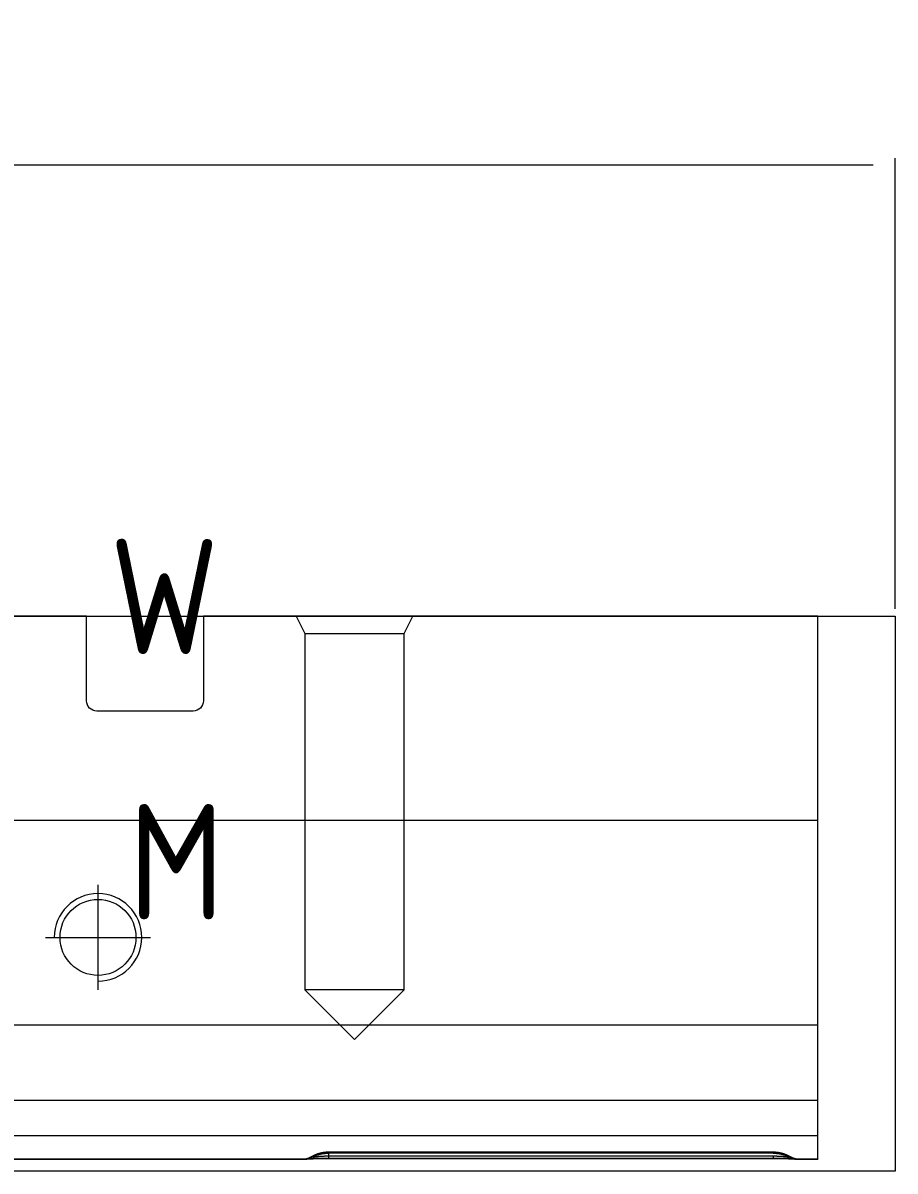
# Model space of a CAD drawing. Header units: millimetres. Extents: x 17443 to 18207, y 60521 to 60973.
# Drawn here: x 17972.9 to 18032.6, y 60863.7 to 60942.3 of the extents above; entities that cross this region are included whole.
import ezdxf

# ---------------------------------------------------------------- set-up
doc = ezdxf.new("R2010")
doc.units = ezdxf.units.MM
doc.linetypes.add('CENTER', pattern=[0])
doc.linetypes.add('DASHED', pattern=[0])
doc.layers.add('dim', color=4, linetype='Continuous')
doc.layers.add('PUNCH', color=2, linetype='Continuous')
doc.styles.add('_PUG_ERP', font='txt')
doc.styles.add('gbenor', font='gbenor.shx', dxfattribs={"bigfont": 'gbcbig'})
doc.dimstyles.new('_PUG_ERP', dxfattribs={"dimtxt": 8, "dimasz": 1.5, "dimexe": 0.5, "dimexo": 0.5, "dimgap": 0.5, "dimtad": 1, "dimtxsty": '_PUG_ERP', "dimblk": 'CLOSEDBLANK', "dimcen": 0, "dimclrd": 4, "dimclre": 4, "dimclrt": 3, "dimazin": 3, "dimtfac": 1, "dimtmove": 0, "dimatfit": 3, "dimldrblk": 'CLOSEDBLANK', "dimlwd": 9, "dimlwe": 9})

# ---------------------------------------------------------------- blocks, each defined once
blk = doc.blocks.new('*D1266')
at = {"layer": 'Defpoints', "color": 0}
for p in [(17472.641, 60932.531), (17472.641, 60901.66), (18032.641, 60901.66)]:
    blk.add_point(p, dxfattribs=at)
at = {"layer": 'dim', "color": 4, "lineweight": 9}
for p, q in [((17472.641, 60902.16), (17472.641, 60933.031)), ((18031.141, 60932.531), (17474.141, 60932.531)), ((18032.641, 60902.16), (18032.641, 60933.031))]:
    blk.add_line(p, q, dxfattribs=at)
at = {"layer": 'dim', "color": 3, "lineweight": 18, "insert": (17752.641, 60937.031), "char_height": 8, "attachment_point": 5, "style": '_PUG_ERP'}
blk.add_mtext('560', dxfattribs=at)
blk = doc.blocks.new('_ClosedBlank')

msp = doc.modelspace()

# ---------------------------------------------------------------- linework, layer by layer
at = {"layer": 'dim', "color": 252, "lineweight": 18}
msp.add_lwpolyline([(17472.641, 60863.66), (17472.641, 60901.66), (18032.641, 60901.66), (18032.641, 60863.66)], close=True, dxfattribs=at)
at = {"layer": 'PUNCH', "color": 151, "linetype": 'Continuous', "lineweight": 18}
for p, q in [((17977.26, 60901.66), (17810.26, 60901.66)), ((18027.36, 60901.66), (17985.26, 60901.66)), ((18027.36, 60866.098), (18027.36, 60901.66)), ((17477.641, 60866.098), (18027.36, 60866.098)), ((18027.36, 60864.485), (18027.36, 60866.098)), ((17825.023, 60864.479), (17992.293, 60864.479)), ((17992.306, 60864.479), (17992.303, 60864.479)), ((17992.319, 60864.481), (17992.333, 60864.482)), ((17993.826, 60864.523), (18024.294, 60864.523)), ((18025.815, 60864.479), (18025.812, 60864.479)), ((18025.813, 60864.479), (18027.36, 60864.479)), ((18027.36, 60864.485), (18027.36, 60864.479))]:
    msp.add_line(p, q, dxfattribs=at)
at = {"layer": 'PUNCH', "color": 5, "linetype": 'DASHED', "lineweight": 13, "ltscale": 0.518009}
for p, q in [((17991.61, 60901.66), (17992.207, 60900.466)), ((17999.013, 60900.466), (17999.61, 60901.66)), ((17992.207, 60900.466), (17992.207, 60876.08)), ((17992.207, 60900.466), (17995.61, 60900.466)), ((17995.61, 60900.466), (17999.013, 60900.466)), ((17999.013, 60876.08), (17999.013, 60900.466)), ((17992.207, 60876.08), (17995.61, 60872.677)), ((17999.013, 60876.08), (17992.207, 60876.08)), ((17995.61, 60872.677), (17999.013, 60876.08))]:
    msp.add_line(p, q, dxfattribs=at)
at = {"layer": 'PUNCH', "color": 2, "linetype": 'DASHED', "lineweight": 13, "ltscale": 0.518009}
for p, q in [((18027.36, 60887.66), (17477.641, 60887.66)), ((18027.36, 60873.66), (17477.641, 60873.66))]:
    msp.add_line(p, q, dxfattribs=at)
at = {"layer": 'PUNCH', "color": 1, "linetype": 'CENTER', "lineweight": 18, "ltscale": 0.518009}
for p, q in [((17978.041, 60876.06), (17978.041, 60883.26)), ((17974.441, 60879.66), (17981.641, 60879.66))]:
    msp.add_line(p, q, dxfattribs=at)
at = {"layer": 'PUNCH', "color": 155, "linetype": 'DASHED', "lineweight": 13, "ltscale": 0.518009}
for p, q in [((18027.36, 60868.479), (17477.641, 60868.479)), ((17993.826, 60864.945), (17993.826, 60864.883)), ((17993.826, 60864.945), (18024.294, 60864.945)), ((17993.826, 60864.945), (17993.826, 60864.693)), ((18024.294, 60864.947), (18024.294, 60864.945)), ((18024.294, 60864.883), (18024.294, 60864.945)), ((17992.686, 60864.643), (17992.686, 60864.617)), ((17993.826, 60864.693), (18024.294, 60864.693)), ((18024.294, 60864.693), (18024.294, 60864.523)), ((18025.434, 60864.617), (18025.434, 60864.643))]:
    msp.add_line(p, q, dxfattribs=at)
at = {"layer": 'PUNCH', "color": 151, "linetype": 'DASHED', "lineweight": 13, "ltscale": 0.518009}
for p, q in [((18024.294, 60864.947), (17993.826, 60864.947)), ((18024.294, 60864.883), (17993.826, 60864.883)), ((18025.79, 60864.482), (18025.79, 60864.482))]:
    msp.add_line(p, q, dxfattribs=at)
at = {"layer": 'PUNCH', "color": 155, "linetype": 'Continuous', "lineweight": 18}
for p, q in [((17825.025, 60864.485), (17992.304, 60864.485)), ((18024.294, 60864.524), (17993.826, 60864.524)), ((18024.294, 60864.524), (18024.294, 60864.523))]:
    msp.add_line(p, q, dxfattribs=at)
at = {"layer": 'PUNCH', "color": 1, "lineweight": 18}
msp.add_lwpolyline([(17985.26, 60901.66), (17985.26, 60895.86, -0.414214), (17984.56, 60895.16), (17977.96, 60895.16, -0.414214), (17977.26, 60895.86), (17977.26, 60901.66)], format="xyb", dxfattribs=at)
at = {"layer": 'PUNCH', "color": 151, "linetype": 'DASHED', "lineweight": 13, "ltscale": 0.518009}
for points in [[(17993.826, 60864.947), (17993.802, 60864.947), (17993.778, 60864.947), (17993.754, 60864.946), (17993.731, 60864.945), (17993.707, 60864.944), (17993.683, 60864.943), (17993.659, 60864.941), (17993.635, 60864.939), (17993.612, 60864.937), (17993.588, 60864.935), (17993.564, 60864.932), (17993.541, 60864.929), (17993.517, 60864.926), (17993.493, 60864.923), (17993.47, 60864.919), (17993.446, 60864.916), (17993.423, 60864.911), (17993.399, 60864.907), (17993.376, 60864.903), (17993.353, 60864.898), (17993.329, 60864.893), (17993.306, 60864.888), (17993.283, 60864.882), (17993.26, 60864.876), (17993.237, 60864.87), (17993.214, 60864.864), (17993.191, 60864.858), (17993.168, 60864.851), (17993.145, 60864.844), (17993.122, 60864.837), (17993.099, 60864.829), (17993.077, 60864.822), (17993.054, 60864.814), (17993.032, 60864.806), (17993.01, 60864.797), (17992.987, 60864.789), (17992.965, 60864.78), (17992.943, 60864.771), (17992.921, 60864.762), (17992.899, 60864.752), (17992.878, 60864.743), (17992.856, 60864.733), (17992.834, 60864.722), (17992.813, 60864.712), (17992.792, 60864.701), (17992.77, 60864.691), (17992.749, 60864.68), (17992.728, 60864.668), (17992.707, 60864.657), (17992.686, 60864.645)], [(18025.433, 60864.645), (18025.413, 60864.657), (18025.392, 60864.668), (18025.371, 60864.68), (18025.35, 60864.691), (18025.328, 60864.701), (18025.307, 60864.712), (18025.285, 60864.722), (18025.264, 60864.733), (18025.242, 60864.743), (18025.22, 60864.752), (18025.199, 60864.762), (18025.177, 60864.771), (18025.155, 60864.78), (18025.132, 60864.789), (18025.11, 60864.797), (18025.088, 60864.806), (18025.065, 60864.814), (18025.043, 60864.822), (18025.02, 60864.829), (18024.998, 60864.837), (18024.975, 60864.844), (18024.952, 60864.851), (18024.929, 60864.858), (18024.906, 60864.864), (18024.883, 60864.87), (18024.86, 60864.876), (18024.837, 60864.882), (18024.814, 60864.888), (18024.791, 60864.893), (18024.767, 60864.898), (18024.744, 60864.903), (18024.72, 60864.907), (18024.697, 60864.911), (18024.673, 60864.916), (18024.65, 60864.919), (18024.626, 60864.923), (18024.603, 60864.926), (18024.579, 60864.929), (18024.555, 60864.932), (18024.532, 60864.935), (18024.508, 60864.937), (18024.484, 60864.939), (18024.46, 60864.941), (18024.437, 60864.943), (18024.413, 60864.944), (18024.389, 60864.945), (18024.365, 60864.946), (18024.341, 60864.947), (18024.318, 60864.947), (18024.294, 60864.947)], [(17992.328, 60864.495), (17992.327, 60864.495), (17992.327, 60864.494), (17992.326, 60864.493), (17992.326, 60864.493), (17992.326, 60864.492), (17992.325, 60864.492), (17992.325, 60864.491), (17992.325, 60864.491), (17992.324, 60864.49), (17992.324, 60864.49), (17992.323, 60864.489), (17992.323, 60864.489), (17992.323, 60864.488), (17992.322, 60864.488), (17992.322, 60864.487), (17992.321, 60864.487), (17992.321, 60864.486), (17992.321, 60864.486), (17992.32, 60864.486), (17992.32, 60864.485), (17992.319, 60864.485), (17992.319, 60864.484), (17992.319, 60864.484), (17992.318, 60864.484), (17992.318, 60864.483), (17992.317, 60864.483), (17992.317, 60864.483), (17992.316, 60864.483), (17992.316, 60864.482), (17992.316, 60864.482), (17992.315, 60864.482), (17992.315, 60864.481), (17992.314, 60864.481), (17992.314, 60864.481), (17992.313, 60864.481), (17992.313, 60864.481), (17992.312, 60864.48), (17992.312, 60864.48), (17992.312, 60864.48), (17992.311, 60864.48), (17992.311, 60864.48), (17992.31, 60864.48), (17992.31, 60864.48), (17992.309, 60864.48), (17992.309, 60864.479), (17992.308, 60864.479), (17992.308, 60864.479), (17992.307, 60864.479), (17992.307, 60864.479), (17992.306, 60864.479)], [(17992.329, 60864.496), (17992.337, 60864.498), (17992.345, 60864.499), (17992.353, 60864.501), (17992.36, 60864.503), (17992.368, 60864.505), (17992.376, 60864.507), (17992.384, 60864.509), (17992.392, 60864.511), (17992.399, 60864.513), (17992.407, 60864.515), (17992.415, 60864.517), (17992.423, 60864.519), (17992.43, 60864.522), (17992.438, 60864.524), (17992.446, 60864.526), (17992.453, 60864.528), (17992.461, 60864.531), (17992.469, 60864.533), (17992.476, 60864.535), (17992.484, 60864.538), (17992.492, 60864.54), (17992.499, 60864.542), (17992.507, 60864.545), (17992.514, 60864.547), (17992.522, 60864.55), (17992.53, 60864.553), (17992.537, 60864.555), (17992.545, 60864.558), (17992.552, 60864.56), (17992.56, 60864.563), (17992.567, 60864.566), (17992.575, 60864.569), (17992.582, 60864.571), (17992.59, 60864.574), (17992.597, 60864.577), (17992.605, 60864.58), (17992.612, 60864.583), (17992.62, 60864.586), (17992.627, 60864.589), (17992.634, 60864.592), (17992.642, 60864.595), (17992.649, 60864.598), (17992.657, 60864.601), (17992.664, 60864.604), (17992.671, 60864.607), (17992.679, 60864.61), (17992.686, 60864.613), (17992.693, 60864.617), (17992.7, 60864.62), (17992.708, 60864.623)], [(17992.708, 60864.623), (17992.701, 60864.618), (17992.694, 60864.614), (17992.687, 60864.609), (17992.68, 60864.605), (17992.673, 60864.6), (17992.666, 60864.596), (17992.659, 60864.592), (17992.652, 60864.588), (17992.645, 60864.583), (17992.638, 60864.579), (17992.631, 60864.575), (17992.623, 60864.572), (17992.616, 60864.568), (17992.609, 60864.564), (17992.601, 60864.56), (17992.594, 60864.557), (17992.587, 60864.553), (17992.579, 60864.55), (17992.572, 60864.546), (17992.564, 60864.543), (17992.557, 60864.54), (17992.549, 60864.537), (17992.542, 60864.534), (17992.534, 60864.531), (17992.526, 60864.528), (17992.519, 60864.525), (17992.511, 60864.522), (17992.503, 60864.52), (17992.496, 60864.517), (17992.488, 60864.515), (17992.48, 60864.512), (17992.472, 60864.51), (17992.465, 60864.508), (17992.457, 60864.505), (17992.449, 60864.503), (17992.441, 60864.501), (17992.433, 60864.499), (17992.425, 60864.498), (17992.417, 60864.496), (17992.41, 60864.494), (17992.402, 60864.492), (17992.394, 60864.491), (17992.386, 60864.49), (17992.378, 60864.488), (17992.37, 60864.487), (17992.362, 60864.486), (17992.354, 60864.485), (17992.346, 60864.484), (17992.338, 60864.483), (17992.33, 60864.482)], [(17992.331, 60864.495), (17992.331, 60864.495), (17992.331, 60864.496), (17992.331, 60864.496), (17992.331, 60864.496), (17992.331, 60864.496), (17992.332, 60864.496), (17992.332, 60864.497), (17992.332, 60864.497), (17992.333, 60864.497), (17992.333, 60864.497), (17992.333, 60864.497), (17992.333, 60864.498), (17992.334, 60864.498), (17992.334, 60864.498), (17992.335, 60864.498), (17992.335, 60864.498), (17992.335, 60864.499), (17992.336, 60864.499), (17992.336, 60864.499), (17992.337, 60864.499), (17992.337, 60864.499), (17992.338, 60864.5), (17992.338, 60864.5), (17992.339, 60864.5), (17992.339, 60864.5), (17992.34, 60864.501), (17992.34, 60864.501), (17992.341, 60864.501), (17992.341, 60864.501), (17992.342, 60864.501), (17992.342, 60864.502), (17992.343, 60864.502), (17992.344, 60864.502), (17992.344, 60864.502), (17992.345, 60864.503), (17992.346, 60864.503), (17992.346, 60864.503), (17992.347, 60864.503), (17992.348, 60864.503), (17992.348, 60864.504), (17992.349, 60864.504), (17992.35, 60864.504), (17992.351, 60864.504), (17992.351, 60864.505), (17992.352, 60864.505), (17992.353, 60864.505), (17992.354, 60864.505), (17992.354, 60864.505), (17992.355, 60864.506), (17992.356, 60864.506)], [(17992.39, 60864.516), (17992.39, 60864.516), (17992.389, 60864.516), (17992.388, 60864.516), (17992.387, 60864.515), (17992.387, 60864.515), (17992.386, 60864.515), (17992.385, 60864.515), (17992.385, 60864.515), (17992.384, 60864.514), (17992.383, 60864.514), (17992.383, 60864.514), (17992.382, 60864.514), (17992.381, 60864.513), (17992.381, 60864.513), (17992.38, 60864.513), (17992.379, 60864.513), (17992.379, 60864.513), (17992.378, 60864.512), (17992.377, 60864.512), (17992.377, 60864.512), (17992.376, 60864.512), (17992.375, 60864.512), (17992.375, 60864.511), (17992.374, 60864.511), (17992.373, 60864.511), (17992.372, 60864.511), (17992.372, 60864.511), (17992.371, 60864.51), (17992.37, 60864.51), (17992.37, 60864.51), (17992.369, 60864.51), (17992.368, 60864.51), (17992.368, 60864.509), (17992.367, 60864.509), (17992.366, 60864.509), (17992.366, 60864.509), (17992.365, 60864.509), (17992.364, 60864.508), (17992.364, 60864.508), (17992.363, 60864.508), (17992.362, 60864.508), (17992.361, 60864.508), (17992.361, 60864.507), (17992.36, 60864.507), (17992.359, 60864.507), (17992.359, 60864.507), (17992.358, 60864.507), (17992.357, 60864.506), (17992.357, 60864.506), (17992.356, 60864.506)], [(17992.686, 60864.645), (17992.682, 60864.643), (17992.677, 60864.64), (17992.673, 60864.637), (17992.668, 60864.635), (17992.664, 60864.633), (17992.659, 60864.63), (17992.655, 60864.628), (17992.65, 60864.625), (17992.646, 60864.623), (17992.641, 60864.62), (17992.637, 60864.618), (17992.632, 60864.616), (17992.627, 60864.613), (17992.623, 60864.611), (17992.618, 60864.609), (17992.614, 60864.606), (17992.609, 60864.604), (17992.604, 60864.602), (17992.6, 60864.599), (17992.595, 60864.597), (17992.591, 60864.595), (17992.586, 60864.593), (17992.581, 60864.591), (17992.577, 60864.588), (17992.572, 60864.586), (17992.567, 60864.584), (17992.563, 60864.582), (17992.558, 60864.58), (17992.553, 60864.578), (17992.548, 60864.576), (17992.544, 60864.574), (17992.539, 60864.571), (17992.534, 60864.569), (17992.53, 60864.567), (17992.525, 60864.565), (17992.52, 60864.563), (17992.515, 60864.561), (17992.511, 60864.559), (17992.506, 60864.558), (17992.501, 60864.556), (17992.496, 60864.554), (17992.491, 60864.552), (17992.487, 60864.55), (17992.482, 60864.548), (17992.477, 60864.546), (17992.472, 60864.544), (17992.467, 60864.543), (17992.463, 60864.541), (17992.458, 60864.539), (17992.453, 60864.537)], [(17992.686, 60864.617), (17992.7, 60864.624), (17992.714, 60864.63), (17992.729, 60864.637), (17992.744, 60864.644), (17992.759, 60864.651), (17992.775, 60864.658), (17992.791, 60864.665), (17992.808, 60864.672), (17992.825, 60864.679), (17992.842, 60864.687), (17992.86, 60864.694), (17992.878, 60864.701), (17992.897, 60864.708), (17992.916, 60864.716), (17992.936, 60864.723), (17992.956, 60864.73), (17992.976, 60864.737), (17992.997, 60864.745), (17993.018, 60864.752), (17993.04, 60864.759), (17993.061, 60864.766), (17993.083, 60864.772), (17993.106, 60864.779), (17993.129, 60864.786), (17993.152, 60864.792), (17993.176, 60864.798), (17993.2, 60864.805), (17993.224, 60864.811), (17993.249, 60864.816), (17993.274, 60864.822), (17993.299, 60864.828), (17993.325, 60864.833), (17993.352, 60864.838), (17993.378, 60864.843), (17993.405, 60864.848), (17993.432, 60864.852), (17993.459, 60864.856), (17993.486, 60864.86), (17993.513, 60864.863), (17993.541, 60864.867), (17993.568, 60864.87), (17993.596, 60864.872), (17993.624, 60864.875), (17993.653, 60864.877), (17993.681, 60864.879), (17993.71, 60864.88), (17993.739, 60864.881), (17993.768, 60864.882), (17993.797, 60864.882), (17993.826, 60864.883)], [(18024.294, 60864.883), (18024.323, 60864.882), (18024.352, 60864.882), (18024.38, 60864.881), (18024.409, 60864.88), (18024.437, 60864.879), (18024.466, 60864.877), (18024.494, 60864.875), (18024.522, 60864.872), (18024.55, 60864.87), (18024.578, 60864.867), (18024.605, 60864.864), (18024.633, 60864.86), (18024.66, 60864.856), (18024.687, 60864.852), (18024.714, 60864.848), (18024.741, 60864.843), (18024.768, 60864.838), (18024.794, 60864.833), (18024.819, 60864.828), (18024.845, 60864.822), (18024.87, 60864.817), (18024.894, 60864.811), (18024.919, 60864.805), (18024.943, 60864.799), (18024.966, 60864.792), (18024.99, 60864.786), (18025.013, 60864.779), (18025.035, 60864.773), (18025.058, 60864.766), (18025.08, 60864.759), (18025.101, 60864.752), (18025.122, 60864.745), (18025.143, 60864.737), (18025.163, 60864.73), (18025.183, 60864.723), (18025.203, 60864.716), (18025.222, 60864.709), (18025.24, 60864.701), (18025.259, 60864.694), (18025.277, 60864.687), (18025.294, 60864.68), (18025.311, 60864.672), (18025.328, 60864.665), (18025.344, 60864.658), (18025.36, 60864.651), (18025.376, 60864.644), (18025.391, 60864.637), (18025.406, 60864.63), (18025.42, 60864.624), (18025.434, 60864.617)], [(18025.764, 60864.506), (18025.757, 60864.508), (18025.75, 60864.51), (18025.743, 60864.512), (18025.736, 60864.514), (18025.729, 60864.516), (18025.722, 60864.518), (18025.716, 60864.521), (18025.709, 60864.523), (18025.702, 60864.525), (18025.695, 60864.527), (18025.688, 60864.53), (18025.681, 60864.532), (18025.675, 60864.534), (18025.668, 60864.537), (18025.661, 60864.539), (18025.654, 60864.542), (18025.648, 60864.544), (18025.641, 60864.547), (18025.634, 60864.549), (18025.628, 60864.552), (18025.621, 60864.555), (18025.614, 60864.557), (18025.608, 60864.56), (18025.601, 60864.563), (18025.594, 60864.566), (18025.588, 60864.568), (18025.581, 60864.571), (18025.574, 60864.574), (18025.568, 60864.577), (18025.561, 60864.58), (18025.555, 60864.583), (18025.548, 60864.586), (18025.542, 60864.589), (18025.535, 60864.592), (18025.529, 60864.595), (18025.522, 60864.598), (18025.516, 60864.601), (18025.509, 60864.605), (18025.503, 60864.608), (18025.497, 60864.611), (18025.49, 60864.614), (18025.484, 60864.618), (18025.477, 60864.621), (18025.471, 60864.624), (18025.465, 60864.628), (18025.458, 60864.631), (18025.452, 60864.635), (18025.446, 60864.638), (18025.44, 60864.642), (18025.433, 60864.645)], [(18025.725, 60864.516), (18025.719, 60864.517), (18025.713, 60864.518), (18025.707, 60864.52), (18025.701, 60864.521), (18025.695, 60864.523), (18025.69, 60864.524), (18025.684, 60864.526), (18025.678, 60864.527), (18025.672, 60864.529), (18025.666, 60864.531), (18025.66, 60864.532), (18025.654, 60864.534), (18025.648, 60864.536), (18025.642, 60864.537), (18025.636, 60864.539), (18025.63, 60864.541), (18025.624, 60864.543), (18025.619, 60864.544), (18025.613, 60864.546), (18025.607, 60864.548), (18025.601, 60864.55), (18025.595, 60864.552), (18025.589, 60864.554), (18025.583, 60864.556), (18025.578, 60864.558), (18025.572, 60864.56), (18025.566, 60864.562), (18025.56, 60864.564), (18025.554, 60864.566), (18025.548, 60864.568), (18025.543, 60864.57), (18025.537, 60864.573), (18025.531, 60864.575), (18025.525, 60864.577), (18025.52, 60864.579), (18025.514, 60864.582), (18025.508, 60864.584), (18025.502, 60864.586), (18025.497, 60864.589), (18025.491, 60864.591), (18025.485, 60864.594), (18025.479, 60864.596), (18025.474, 60864.599), (18025.468, 60864.601), (18025.462, 60864.604), (18025.457, 60864.606), (18025.451, 60864.609), (18025.445, 60864.612), (18025.44, 60864.614), (18025.434, 60864.617)], [(18025.725, 60864.516), (18025.727, 60864.515), (18025.729, 60864.515), (18025.731, 60864.514), (18025.733, 60864.514), (18025.735, 60864.513), (18025.737, 60864.513), (18025.739, 60864.512), (18025.74, 60864.512), (18025.742, 60864.512), (18025.744, 60864.511), (18025.746, 60864.511), (18025.747, 60864.51), (18025.749, 60864.51), (18025.751, 60864.509), (18025.752, 60864.509), (18025.754, 60864.509), (18025.756, 60864.508), (18025.757, 60864.508), (18025.759, 60864.507), (18025.76, 60864.507), (18025.762, 60864.507), (18025.763, 60864.506), (18025.764, 60864.506), (18025.766, 60864.505), (18025.767, 60864.505), (18025.769, 60864.504), (18025.77, 60864.504), (18025.771, 60864.504), (18025.772, 60864.503), (18025.774, 60864.503), (18025.775, 60864.502), (18025.776, 60864.502), (18025.777, 60864.502), (18025.778, 60864.501), (18025.779, 60864.501), (18025.78, 60864.501), (18025.781, 60864.5), (18025.782, 60864.5), (18025.783, 60864.499), (18025.783, 60864.499), (18025.784, 60864.499), (18025.785, 60864.498), (18025.786, 60864.498), (18025.786, 60864.498), (18025.787, 60864.497), (18025.787, 60864.497), (18025.788, 60864.496), (18025.788, 60864.496), (18025.789, 60864.496), (18025.789, 60864.495)], [(18025.812, 60864.479), (18025.812, 60864.479), (18025.811, 60864.479), (18025.811, 60864.479), (18025.811, 60864.48), (18025.81, 60864.48), (18025.81, 60864.48), (18025.809, 60864.48), (18025.809, 60864.48), (18025.808, 60864.48), (18025.808, 60864.48), (18025.808, 60864.48), (18025.807, 60864.481), (18025.807, 60864.481), (18025.806, 60864.481), (18025.806, 60864.481), (18025.805, 60864.481), (18025.805, 60864.482), (18025.805, 60864.482), (18025.804, 60864.482), (18025.804, 60864.482), (18025.803, 60864.483), (18025.803, 60864.483), (18025.802, 60864.483), (18025.802, 60864.483), (18025.801, 60864.484), (18025.801, 60864.484), (18025.8, 60864.484), (18025.8, 60864.485), (18025.799, 60864.485), (18025.799, 60864.486), (18025.798, 60864.486), (18025.798, 60864.486), (18025.797, 60864.487), (18025.797, 60864.487), (18025.796, 60864.488), (18025.796, 60864.488), (18025.795, 60864.488), (18025.795, 60864.489), (18025.794, 60864.489), (18025.794, 60864.49), (18025.793, 60864.49), (18025.793, 60864.491), (18025.792, 60864.491), (18025.792, 60864.492), (18025.791, 60864.493), (18025.791, 60864.493), (18025.79, 60864.494), (18025.79, 60864.494), (18025.789, 60864.495), (18025.789, 60864.495)]]:
    msp.add_lwpolyline(points, dxfattribs=at)
at = {"layer": 'PUNCH', "color": 155, "linetype": 'DASHED', "lineweight": 13, "ltscale": 0.518009}
for points in [[(17992.686, 60864.643), (17992.706, 60864.655), (17992.727, 60864.666), (17992.748, 60864.677), (17992.77, 60864.688), (17992.791, 60864.699), (17992.812, 60864.71), (17992.834, 60864.72), (17992.855, 60864.73), (17992.877, 60864.74), (17992.899, 60864.75), (17992.921, 60864.76), (17992.943, 60864.769), (17992.965, 60864.778), (17992.987, 60864.787), (17993.01, 60864.795), (17993.032, 60864.804), (17993.054, 60864.812), (17993.077, 60864.82), (17993.1, 60864.827), (17993.122, 60864.835), (17993.145, 60864.842), (17993.168, 60864.849), (17993.191, 60864.856), (17993.214, 60864.862), (17993.237, 60864.868), (17993.26, 60864.874), (17993.284, 60864.88), (17993.307, 60864.886), (17993.33, 60864.891), (17993.353, 60864.896), (17993.377, 60864.901), (17993.4, 60864.905), (17993.423, 60864.91), (17993.447, 60864.914), (17993.47, 60864.917), (17993.494, 60864.921), (17993.517, 60864.924), (17993.541, 60864.927), (17993.564, 60864.93), (17993.588, 60864.933), (17993.612, 60864.935), (17993.635, 60864.937), (17993.659, 60864.939), (17993.683, 60864.941), (17993.707, 60864.942), (17993.73, 60864.943), (17993.754, 60864.944), (17993.778, 60864.945), (17993.802, 60864.945), (17993.826, 60864.945)], [(18024.294, 60864.945), (18024.318, 60864.945), (18024.342, 60864.945), (18024.366, 60864.944), (18024.39, 60864.943), (18024.414, 60864.942), (18024.438, 60864.941), (18024.462, 60864.939), (18024.486, 60864.937), (18024.509, 60864.935), (18024.533, 60864.933), (18024.557, 60864.93), (18024.581, 60864.927), (18024.605, 60864.924), (18024.629, 60864.921), (18024.652, 60864.917), (18024.676, 60864.913), (18024.7, 60864.909), (18024.723, 60864.905), (18024.747, 60864.9), (18024.77, 60864.895), (18024.794, 60864.89), (18024.817, 60864.885), (18024.84, 60864.879), (18024.863, 60864.874), (18024.886, 60864.868), (18024.909, 60864.861), (18024.932, 60864.855), (18024.955, 60864.848), (18024.977, 60864.841), (18025, 60864.834), (18025.022, 60864.827), (18025.045, 60864.819), (18025.067, 60864.811), (18025.089, 60864.803), (18025.112, 60864.795), (18025.134, 60864.786), (18025.156, 60864.778), (18025.178, 60864.769), (18025.199, 60864.759), (18025.221, 60864.75), (18025.243, 60864.74), (18025.264, 60864.73), (18025.286, 60864.72), (18025.307, 60864.71), (18025.329, 60864.699), (18025.35, 60864.689), (18025.371, 60864.677), (18025.392, 60864.666), (18025.413, 60864.655), (18025.434, 60864.643)], [(17992.708, 60864.623), (17992.722, 60864.625), (17992.736, 60864.627), (17992.75, 60864.629), (17992.765, 60864.631), (17992.781, 60864.633), (17992.797, 60864.635), (17992.814, 60864.637), (17992.832, 60864.639), (17992.85, 60864.641), (17992.869, 60864.643), (17992.888, 60864.645), (17992.908, 60864.647), (17992.928, 60864.649), (17992.949, 60864.651), (17992.97, 60864.653), (17992.991, 60864.655), (17993.013, 60864.657), (17993.035, 60864.659), (17993.057, 60864.661), (17993.08, 60864.663), (17993.103, 60864.665), (17993.126, 60864.666), (17993.149, 60864.668), (17993.173, 60864.67), (17993.197, 60864.672), (17993.221, 60864.673), (17993.245, 60864.675), (17993.269, 60864.677), (17993.294, 60864.678), (17993.318, 60864.68), (17993.343, 60864.681), (17993.368, 60864.682), (17993.393, 60864.683), (17993.418, 60864.684), (17993.443, 60864.685), (17993.468, 60864.686), (17993.493, 60864.687), (17993.518, 60864.688), (17993.543, 60864.689), (17993.569, 60864.69), (17993.594, 60864.69), (17993.62, 60864.691), (17993.645, 60864.691), (17993.671, 60864.692), (17993.697, 60864.692), (17993.722, 60864.692), (17993.748, 60864.692), (17993.774, 60864.692), (17993.8, 60864.693), (17993.826, 60864.693)], [(17993.826, 60864.693), (17993.826, 60864.686), (17993.826, 60864.679), (17993.826, 60864.672), (17993.826, 60864.665), (17993.826, 60864.659), (17993.826, 60864.652), (17993.826, 60864.646), (17993.826, 60864.64), (17993.826, 60864.634), (17993.826, 60864.628), (17993.826, 60864.623), (17993.826, 60864.617), (17993.826, 60864.612), (17993.826, 60864.607), (17993.826, 60864.601), (17993.826, 60864.596), (17993.826, 60864.592), (17993.826, 60864.587), (17993.826, 60864.583), (17993.826, 60864.578), (17993.826, 60864.574), (17993.826, 60864.57), (17993.826, 60864.566), (17993.826, 60864.562), (17993.826, 60864.559), (17993.826, 60864.556), (17993.826, 60864.552), (17993.826, 60864.549), (17993.826, 60864.546), (17993.826, 60864.544), (17993.826, 60864.541), (17993.826, 60864.539), (17993.826, 60864.537), (17993.826, 60864.535), (17993.826, 60864.533), (17993.826, 60864.531), (17993.826, 60864.529), (17993.826, 60864.528), (17993.826, 60864.527), (17993.826, 60864.526), (17993.826, 60864.525), (17993.826, 60864.524), (17993.826, 60864.524), (17993.826, 60864.523), (17993.826, 60864.523), (17993.826, 60864.523), (17993.826, 60864.523), (17993.826, 60864.523), (17993.826, 60864.524), (17993.826, 60864.524)], [(18024.294, 60864.693), (18024.32, 60864.693), (18024.346, 60864.692), (18024.372, 60864.692), (18024.398, 60864.692), (18024.424, 60864.692), (18024.45, 60864.691), (18024.476, 60864.691), (18024.501, 60864.69), (18024.527, 60864.69), (18024.553, 60864.689), (18024.578, 60864.688), (18024.604, 60864.687), (18024.629, 60864.686), (18024.654, 60864.686), (18024.679, 60864.684), (18024.704, 60864.683), (18024.729, 60864.682), (18024.754, 60864.681), (18024.779, 60864.68), (18024.803, 60864.679), (18024.828, 60864.677), (18024.852, 60864.676), (18024.877, 60864.674), (18024.901, 60864.673), (18024.925, 60864.671), (18024.949, 60864.669), (18024.972, 60864.668), (18024.995, 60864.666), (18025.018, 60864.664), (18025.041, 60864.663), (18025.063, 60864.661), (18025.086, 60864.659), (18025.107, 60864.657), (18025.129, 60864.655), (18025.15, 60864.653), (18025.171, 60864.651), (18025.191, 60864.649), (18025.211, 60864.647), (18025.231, 60864.645), (18025.25, 60864.643), (18025.269, 60864.641), (18025.287, 60864.639), (18025.305, 60864.637), (18025.322, 60864.635), (18025.338, 60864.633), (18025.354, 60864.631), (18025.37, 60864.629), (18025.384, 60864.627), (18025.398, 60864.625), (18025.412, 60864.623)], [(18025.412, 60864.623), (18025.419, 60864.619), (18025.426, 60864.616), (18025.433, 60864.613), (18025.441, 60864.61), (18025.448, 60864.607), (18025.455, 60864.604), (18025.463, 60864.601), (18025.47, 60864.598), (18025.477, 60864.595), (18025.485, 60864.592), (18025.492, 60864.589), (18025.5, 60864.586), (18025.507, 60864.583), (18025.514, 60864.58), (18025.522, 60864.577), (18025.529, 60864.574), (18025.537, 60864.572), (18025.544, 60864.569), (18025.552, 60864.566), (18025.559, 60864.563), (18025.567, 60864.561), (18025.574, 60864.558), (18025.582, 60864.555), (18025.589, 60864.553), (18025.597, 60864.55), (18025.604, 60864.548), (18025.612, 60864.545), (18025.62, 60864.543), (18025.627, 60864.54), (18025.635, 60864.538), (18025.642, 60864.535), (18025.65, 60864.533), (18025.658, 60864.531), (18025.665, 60864.528), (18025.673, 60864.526), (18025.681, 60864.524), (18025.688, 60864.522), (18025.696, 60864.519), (18025.704, 60864.517), (18025.711, 60864.515), (18025.719, 60864.513), (18025.727, 60864.511), (18025.734, 60864.509), (18025.742, 60864.507), (18025.75, 60864.505), (18025.758, 60864.503), (18025.766, 60864.501), (18025.773, 60864.499), (18025.781, 60864.497), (18025.789, 60864.495)], [(18025.434, 60864.643), (18025.44, 60864.64), (18025.445, 60864.637), (18025.451, 60864.633), (18025.456, 60864.63), (18025.462, 60864.627), (18025.468, 60864.624), (18025.473, 60864.621), (18025.479, 60864.618), (18025.485, 60864.615), (18025.49, 60864.612), (18025.496, 60864.609), (18025.502, 60864.607), (18025.507, 60864.604), (18025.513, 60864.601), (18025.519, 60864.598), (18025.524, 60864.595), (18025.53, 60864.593), (18025.536, 60864.59), (18025.542, 60864.587), (18025.548, 60864.584), (18025.553, 60864.582), (18025.559, 60864.579), (18025.565, 60864.576), (18025.571, 60864.574), (18025.577, 60864.571), (18025.582, 60864.569), (18025.588, 60864.566), (18025.594, 60864.564), (18025.6, 60864.561), (18025.606, 60864.559), (18025.612, 60864.557), (18025.618, 60864.554), (18025.623, 60864.552), (18025.629, 60864.549), (18025.635, 60864.547), (18025.641, 60864.545), (18025.647, 60864.543), (18025.653, 60864.54), (18025.659, 60864.538), (18025.665, 60864.536), (18025.671, 60864.534), (18025.677, 60864.532), (18025.683, 60864.53), (18025.689, 60864.528), (18025.695, 60864.525), (18025.701, 60864.523), (18025.707, 60864.521), (18025.713, 60864.519), (18025.719, 60864.517), (18025.725, 60864.516)]]:
    msp.add_lwpolyline(points, dxfattribs=at)
at = {"layer": 'PUNCH', "color": 151, "linetype": 'Continuous', "lineweight": 18}
for points in [[(17992.304, 60864.479), (17992.304, 60864.479), (17992.304, 60864.479), (17992.304, 60864.479), (17992.304, 60864.48), (17992.303, 60864.48), (17992.303, 60864.48), (17992.303, 60864.48), (17992.303, 60864.48), (17992.303, 60864.48), (17992.303, 60864.48), (17992.303, 60864.48), (17992.303, 60864.48), (17992.303, 60864.48), (17992.302, 60864.48), (17992.302, 60864.48), (17992.302, 60864.48), (17992.302, 60864.48), (17992.302, 60864.48), (17992.302, 60864.481), (17992.302, 60864.481), (17992.302, 60864.481), (17992.302, 60864.481), (17992.302, 60864.481), (17992.302, 60864.481), (17992.302, 60864.481), (17992.302, 60864.481), (17992.302, 60864.481), (17992.302, 60864.481), (17992.302, 60864.482), (17992.302, 60864.482), (17992.302, 60864.482), (17992.302, 60864.482), (17992.302, 60864.482), (17992.302, 60864.482), (17992.303, 60864.482), (17992.303, 60864.482), (17992.303, 60864.483), (17992.303, 60864.483), (17992.303, 60864.483), (17992.303, 60864.483), (17992.303, 60864.483), (17992.303, 60864.483), (17992.303, 60864.483), (17992.304, 60864.484), (17992.304, 60864.484), (17992.304, 60864.484), (17992.304, 60864.484), (17992.304, 60864.484), (17992.304, 60864.484), (17992.305, 60864.485)], [(17992.33, 60864.482), (17992.329, 60864.482), (17992.329, 60864.482), (17992.328, 60864.482), (17992.327, 60864.481), (17992.327, 60864.481), (17992.326, 60864.481), (17992.326, 60864.481), (17992.325, 60864.481), (17992.325, 60864.481), (17992.324, 60864.481), (17992.324, 60864.481), (17992.323, 60864.481), (17992.323, 60864.481), (17992.322, 60864.481), (17992.322, 60864.481), (17992.321, 60864.481), (17992.321, 60864.481), (17992.32, 60864.481), (17992.32, 60864.481), (17992.319, 60864.481), (17992.319, 60864.481), (17992.318, 60864.481), (17992.318, 60864.481), (17992.317, 60864.481), (17992.317, 60864.48), (17992.316, 60864.48), (17992.315, 60864.48), (17992.315, 60864.48), (17992.314, 60864.48), (17992.314, 60864.48), (17992.313, 60864.48), (17992.313, 60864.48), (17992.312, 60864.48), (17992.312, 60864.48), (17992.311, 60864.48), (17992.311, 60864.48), (17992.31, 60864.48), (17992.31, 60864.48), (17992.309, 60864.48), (17992.309, 60864.48), (17992.308, 60864.48), (17992.308, 60864.48), (17992.307, 60864.48), (17992.307, 60864.48), (17992.306, 60864.48), (17992.306, 60864.48), (17992.305, 60864.48), (17992.304, 60864.48), (17992.304, 60864.479), (17992.303, 60864.479)], [(17992.33, 60864.482), (17992.342, 60864.483), (17992.355, 60864.484), (17992.37, 60864.485), (17992.386, 60864.487), (17992.404, 60864.488), (17992.422, 60864.489), (17992.442, 60864.491), (17992.463, 60864.492), (17992.485, 60864.493), (17992.508, 60864.495), (17992.532, 60864.496), (17992.556, 60864.497), (17992.582, 60864.499), (17992.608, 60864.5), (17992.635, 60864.501), (17992.662, 60864.502), (17992.691, 60864.504), (17992.72, 60864.505), (17992.749, 60864.506), (17992.779, 60864.507), (17992.81, 60864.508), (17992.841, 60864.509), (17992.872, 60864.51), (17992.904, 60864.511), (17992.936, 60864.512), (17992.969, 60864.513), (17993.002, 60864.513), (17993.036, 60864.514), (17993.07, 60864.515), (17993.104, 60864.516), (17993.138, 60864.516), (17993.173, 60864.517), (17993.208, 60864.518), (17993.243, 60864.518), (17993.278, 60864.519), (17993.314, 60864.519), (17993.35, 60864.52), (17993.386, 60864.52), (17993.422, 60864.521), (17993.458, 60864.521), (17993.494, 60864.521), (17993.531, 60864.522), (17993.568, 60864.522), (17993.604, 60864.522), (17993.641, 60864.522), (17993.678, 60864.523), (17993.715, 60864.523), (17993.752, 60864.523), (17993.789, 60864.523), (17993.826, 60864.523)], [(18024.294, 60864.523), (18024.331, 60864.523), (18024.368, 60864.523), (18024.405, 60864.523), (18024.442, 60864.523), (18024.479, 60864.522), (18024.515, 60864.522), (18024.552, 60864.522), (18024.589, 60864.522), (18024.625, 60864.521), (18024.662, 60864.521), (18024.698, 60864.521), (18024.734, 60864.52), (18024.77, 60864.52), (18024.806, 60864.519), (18024.842, 60864.519), (18024.877, 60864.518), (18024.912, 60864.518), (18024.947, 60864.517), (18024.982, 60864.517), (18025.016, 60864.516), (18025.051, 60864.515), (18025.084, 60864.514), (18025.118, 60864.514), (18025.151, 60864.513), (18025.184, 60864.512), (18025.216, 60864.511), (18025.248, 60864.51), (18025.279, 60864.509), (18025.31, 60864.508), (18025.341, 60864.507), (18025.371, 60864.506), (18025.4, 60864.505), (18025.429, 60864.504), (18025.457, 60864.502), (18025.485, 60864.501), (18025.512, 60864.5), (18025.538, 60864.499), (18025.563, 60864.497), (18025.588, 60864.496), (18025.611, 60864.495), (18025.634, 60864.493), (18025.656, 60864.492), (18025.677, 60864.491), (18025.697, 60864.489), (18025.716, 60864.488), (18025.734, 60864.487), (18025.75, 60864.485), (18025.765, 60864.484), (18025.778, 60864.483), (18025.79, 60864.482)], [(18025.79, 60864.482), (18025.79, 60864.482), (18025.791, 60864.482), (18025.791, 60864.481), (18025.792, 60864.481), (18025.792, 60864.481), (18025.793, 60864.481), (18025.793, 60864.481), (18025.793, 60864.481), (18025.794, 60864.481), (18025.794, 60864.481), (18025.795, 60864.481), (18025.795, 60864.481), (18025.796, 60864.481), (18025.796, 60864.481), (18025.797, 60864.481), (18025.797, 60864.481), (18025.798, 60864.481), (18025.798, 60864.481), (18025.798, 60864.481), (18025.799, 60864.481), (18025.799, 60864.481), (18025.8, 60864.481), (18025.8, 60864.481), (18025.801, 60864.48), (18025.801, 60864.48), (18025.802, 60864.48), (18025.802, 60864.48), (18025.802, 60864.48), (18025.803, 60864.48), (18025.803, 60864.48), (18025.804, 60864.48), (18025.804, 60864.48), (18025.805, 60864.48), (18025.805, 60864.48), (18025.806, 60864.48), (18025.806, 60864.48), (18025.806, 60864.48), (18025.807, 60864.48), (18025.807, 60864.48), (18025.808, 60864.48), (18025.808, 60864.48), (18025.809, 60864.48), (18025.809, 60864.48), (18025.809, 60864.48), (18025.81, 60864.48), (18025.81, 60864.479), (18025.811, 60864.479), (18025.811, 60864.479), (18025.812, 60864.479), (18025.812, 60864.479)], [(18025.815, 60864.485), (18025.815, 60864.485), (18025.815, 60864.484), (18025.816, 60864.484), (18025.816, 60864.484), (18025.816, 60864.484), (18025.816, 60864.484), (18025.816, 60864.483), (18025.816, 60864.483), (18025.816, 60864.483), (18025.817, 60864.483), (18025.817, 60864.483), (18025.817, 60864.483), (18025.817, 60864.483), (18025.817, 60864.482), (18025.817, 60864.482), (18025.817, 60864.482), (18025.817, 60864.482), (18025.817, 60864.482), (18025.817, 60864.482), (18025.817, 60864.482), (18025.817, 60864.482), (18025.817, 60864.481), (18025.817, 60864.481), (18025.818, 60864.481), (18025.818, 60864.481), (18025.818, 60864.481), (18025.818, 60864.481), (18025.818, 60864.481), (18025.817, 60864.481), (18025.817, 60864.481), (18025.817, 60864.481), (18025.817, 60864.48), (18025.817, 60864.48), (18025.817, 60864.48), (18025.817, 60864.48), (18025.817, 60864.48), (18025.817, 60864.48), (18025.817, 60864.48), (18025.817, 60864.48), (18025.817, 60864.48), (18025.817, 60864.48), (18025.817, 60864.48), (18025.816, 60864.48), (18025.816, 60864.48), (18025.816, 60864.48), (18025.816, 60864.48), (18025.816, 60864.479), (18025.816, 60864.479), (18025.816, 60864.479), (18025.815, 60864.479)]]:
    msp.add_lwpolyline(points, dxfattribs=at)
at = {"layer": 'PUNCH', "color": 155, "linetype": 'Continuous', "lineweight": 18}
for points in [[(17993.826, 60864.524), (17993.79, 60864.524), (17993.755, 60864.524), (17993.72, 60864.524), (17993.684, 60864.524), (17993.649, 60864.524), (17993.614, 60864.524), (17993.578, 60864.523), (17993.543, 60864.523), (17993.508, 60864.523), (17993.473, 60864.523), (17993.438, 60864.522), (17993.403, 60864.522), (17993.368, 60864.522), (17993.334, 60864.521), (17993.299, 60864.521), (17993.265, 60864.52), (17993.231, 60864.52), (17993.197, 60864.519), (17993.163, 60864.518), (17993.13, 60864.518), (17993.096, 60864.517), (17993.063, 60864.516), (17993.031, 60864.516), (17992.998, 60864.515), (17992.966, 60864.514), (17992.934, 60864.513), (17992.903, 60864.513), (17992.872, 60864.512), (17992.841, 60864.511), (17992.811, 60864.51), (17992.781, 60864.509), (17992.751, 60864.508), (17992.722, 60864.507), (17992.693, 60864.506), (17992.665, 60864.505), (17992.637, 60864.504), (17992.61, 60864.502), (17992.583, 60864.501), (17992.556, 60864.5), (17992.531, 60864.499), (17992.505, 60864.498), (17992.481, 60864.496), (17992.456, 60864.495), (17992.433, 60864.494), (17992.41, 60864.492), (17992.387, 60864.491), (17992.365, 60864.489), (17992.344, 60864.488), (17992.324, 60864.486), (17992.304, 60864.485)], [(18025.815, 60864.485), (18025.795, 60864.486), (18025.775, 60864.488), (18025.754, 60864.489), (18025.732, 60864.491), (18025.71, 60864.492), (18025.687, 60864.493), (18025.664, 60864.495), (18025.639, 60864.496), (18025.615, 60864.498), (18025.589, 60864.499), (18025.563, 60864.5), (18025.536, 60864.501), (18025.509, 60864.502), (18025.482, 60864.504), (18025.454, 60864.505), (18025.425, 60864.506), (18025.396, 60864.507), (18025.367, 60864.508), (18025.338, 60864.509), (18025.308, 60864.51), (18025.277, 60864.511), (18025.247, 60864.512), (18025.215, 60864.513), (18025.184, 60864.514), (18025.152, 60864.514), (18025.119, 60864.515), (18025.087, 60864.516), (18025.054, 60864.517), (18025.021, 60864.517), (18024.988, 60864.518), (18024.955, 60864.519), (18024.922, 60864.519), (18024.888, 60864.52), (18024.854, 60864.52), (18024.82, 60864.521), (18024.786, 60864.521), (18024.752, 60864.522), (18024.717, 60864.522), (18024.682, 60864.522), (18024.647, 60864.523), (18024.612, 60864.523), (18024.577, 60864.523), (18024.542, 60864.523), (18024.507, 60864.524), (18024.471, 60864.524), (18024.436, 60864.524), (18024.4, 60864.524), (18024.365, 60864.524), (18024.329, 60864.524), (18024.294, 60864.524)], [(18025.815, 60864.485), (18027.36, 60864.485)]]:
    msp.add_lwpolyline(points, dxfattribs=at)
at = {"layer": 'PUNCH', "color": 30, "linetype": 'DASHED', "lineweight": 13, "ltscale": 0.518009}
msp.add_circle((17978.041, 60879.66), 2.603, dxfattribs=at)
at = {"layer": 'PUNCH', "color": 30, "linetype": 'DASHED', "lineweight": 18, "ltscale": 0.518009}
msp.add_arc((17978.041, 60879.66), 3, 270, 180, dxfattribs=at)
at = {"layer": 'PUNCH', "color": 155, "linetype": 'DASHED', "lineweight": 13, "ltscale": 0.518009}
for centre, major_axis, ratio, start_param, end_param in [((17991.942, 60865.944), (-1.5, 0), 0.99863, 1.877257, 2.089584), ((17993.429, 60863.342), (-0.743, 1.303), 0.02595, 6.081858, 6.328666), ((18024.69, 60863.342), (0.743, 1.303), 0.02595, 6.237705, 6.484514), ((18025.892, 60865.476), (-0.102, -0.995), 0.890286, 5.828741, 6.283052)]:
    msp.add_ellipse(centre, major_axis=major_axis, ratio=ratio, start_param=start_param, end_param=end_param, dxfattribs=at)
at = {"layer": 'PUNCH', "color": 155, "linetype": 'Continuous', "lineweight": 18}
msp.add_ellipse((18025.892, 60865.476), major_axis=(-0.102, -0.995), ratio=0.890286, start_param=0.000229, end_param=0.028729, dxfattribs=at)

# ---------------------------------------------------------------- texts
at = {"layer": 'dim', "color": 4, "lineweight": 18, "style": 'gbenor'}
for s, p in [('W', (17978.83, 60899.065)), ('M', (17980.126, 60880.895))]:
    msp.add_text(s, height=7.9, dxfattribs=at).set_placement(p)

# ---------------------------------------------------------------- dimensions: what is measured, and where the dimension line sits
at = {"layer": 'dim', "lineweight": 18}
dim = msp.add_linear_dim(base=(17472.641, 60932.531), p1=(18032.641, 60901.66), p2=(17472.641, 60901.66), dimstyle='_PUG_ERP', dxfattribs=at)
dim.commit()
dim.dimension.update_dxf_attribs({"geometry": '*D1266', "text_midpoint": (17752.641, 60937.031)})

doc.saveas('drawing.dxf')
